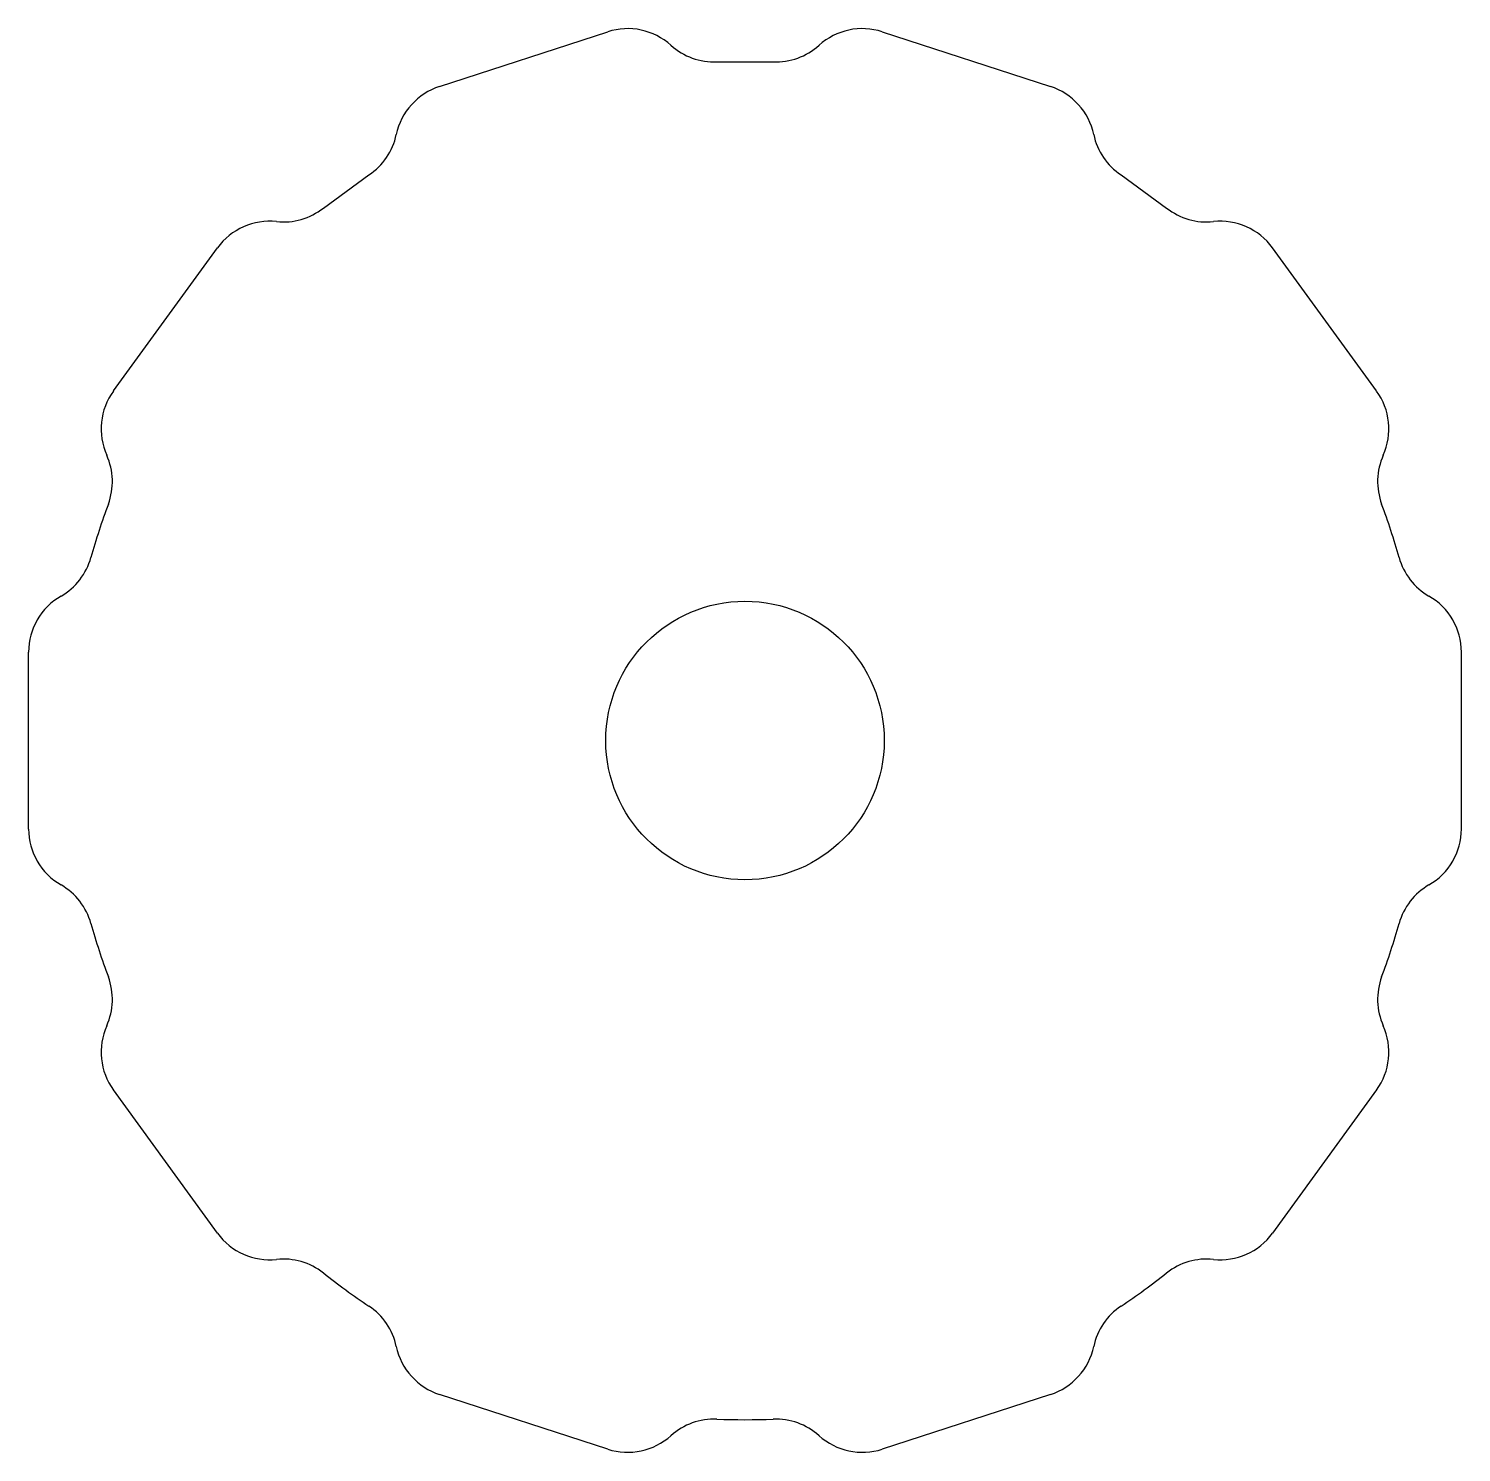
# Model space of a CAD drawing. Header units: metres. Extents: x 770.6 to 812.8, y -205.2 to -163.3.
import ezdxf

# ---------------------------------------------------------------- set-up
doc = ezdxf.new("R2010")
doc.units = ezdxf.units.M

msp = doc.modelspace()

# ---------------------------------------------------------------- linework, layer by layer
at = {"color": 250, "linetype": 'Continuous'}
for p, q in [((782.742, -165.009), (787.698, -163.398)), ((795.78, -163.398), (800.736, -165.009)), ((790.912, -164.284), (792.566, -164.284)), ((779.324, -168.587), (780.663, -167.614)), ((802.815, -167.614), (804.154, -168.587)), ((773.14, -173.975), (776.204, -169.759)), ((810.338, -173.975), (807.274, -169.759)), ((770.643, -186.873), (770.643, -181.661)), ((812.835, -186.873), (812.835, -181.661)), ((776.204, -198.775), (773.14, -194.558)), ((810.338, -194.558), (807.274, -198.775)), ((787.698, -205.135), (782.742, -203.525)), ((800.736, -203.525), (795.78, -205.135))]:
    msp.add_line(p, q, dxfattribs=at)
msp.add_circle((791.739, -184.267), 4.1, dxfattribs=at)
for centre, radius, start, end in [((788.285, -165.205), 1.9, 47.9019, 108), ((795.193, -165.205), 1.9, 72, 132.0981), ((790.833, -162.386), 1.9, 227.9019, 272.3711), ((792.645, -162.386), 1.9, 267.6289, 312.0981), ((783.329, -166.816), 1.9, 108, 168.0981), ((800.149, -166.816), 1.9, 11.9019, 72), ((779.611, -166.032), 1.9, 303.6289, 348.0981), ((803.867, -166.032), 1.9, 191.9019, 236.3711), ((778.145, -167.097), 1.9, 263.9019, 308.3711), ((805.333, -167.097), 1.9, 231.6289, 276.0981), ((777.741, -170.876), 1.9, 83.9019, 144), ((805.737, -170.876), 1.9, 36, 96.0981), ((774.677, -175.092), 1.9, 144, 204.0981), ((808.801, -175.092), 1.9, 335.9019, 36), ((771.209, -176.643), 1.9, 339.6289, 24.0981), ((812.269, -176.643), 1.9, 155.9019, 200.3711), ((791.739, -184.267), 20, 159.6289, 164.3711), ((791.739, -184.267), 20, 15.6289, 20.3711), ((770.649, -178.367), 1.9, 299.9019, 344.3711), ((812.829, -178.367), 1.9, 195.6289, 240.0981), ((772.543, -181.661), 1.9, 119.9019, 180), ((810.935, -181.661), 1.9, 0, 60.0981), ((772.543, -186.873), 1.9, 180, 240.0981), ((810.935, -186.873), 1.9, 299.9019, 0), ((770.649, -190.167), 1.9, 15.6289, 60.0981), ((812.829, -190.167), 1.9, 119.9019, 164.3711), ((791.739, -184.267), 20, 195.6289, 200.3711), ((791.739, -184.267), 20, 339.6289, 344.3711), ((771.209, -191.89), 1.9, 335.9019, 20.3711), ((812.269, -191.89), 1.9, 159.6289, 204.0981), ((774.677, -193.442), 1.9, 155.9019, 216), ((808.801, -193.442), 1.9, 324, 24.0981), ((777.741, -197.658), 1.9, 216, 276.0981), ((805.737, -197.658), 1.9, 263.9019, 324), ((778.145, -201.437), 1.9, 51.6289, 96.0981), ((805.333, -201.437), 1.9, 83.9019, 128.3711), ((791.739, -184.267), 20, 231.6289, 236.3711), ((791.739, -184.267), 20, 303.6289, 308.3711), ((779.611, -202.502), 1.9, 11.9019, 56.3711), ((803.867, -202.502), 1.9, 123.6289, 168.0981), ((783.329, -201.718), 1.9, 191.9019, 252), ((800.149, -201.718), 1.9, 288, 348.0981), ((790.833, -206.148), 1.9, 87.6289, 132.0981), ((791.739, -184.267), 20, 267.6289, 272.3711), ((792.645, -206.148), 1.9, 47.9019, 92.3711), ((788.285, -203.328), 1.9, 252, 312.0981), ((795.193, -203.328), 1.9, 227.9019, 288)]:
    msp.add_arc(centre, radius, start, end, dxfattribs=at)

doc.saveas('drawing.dxf')
